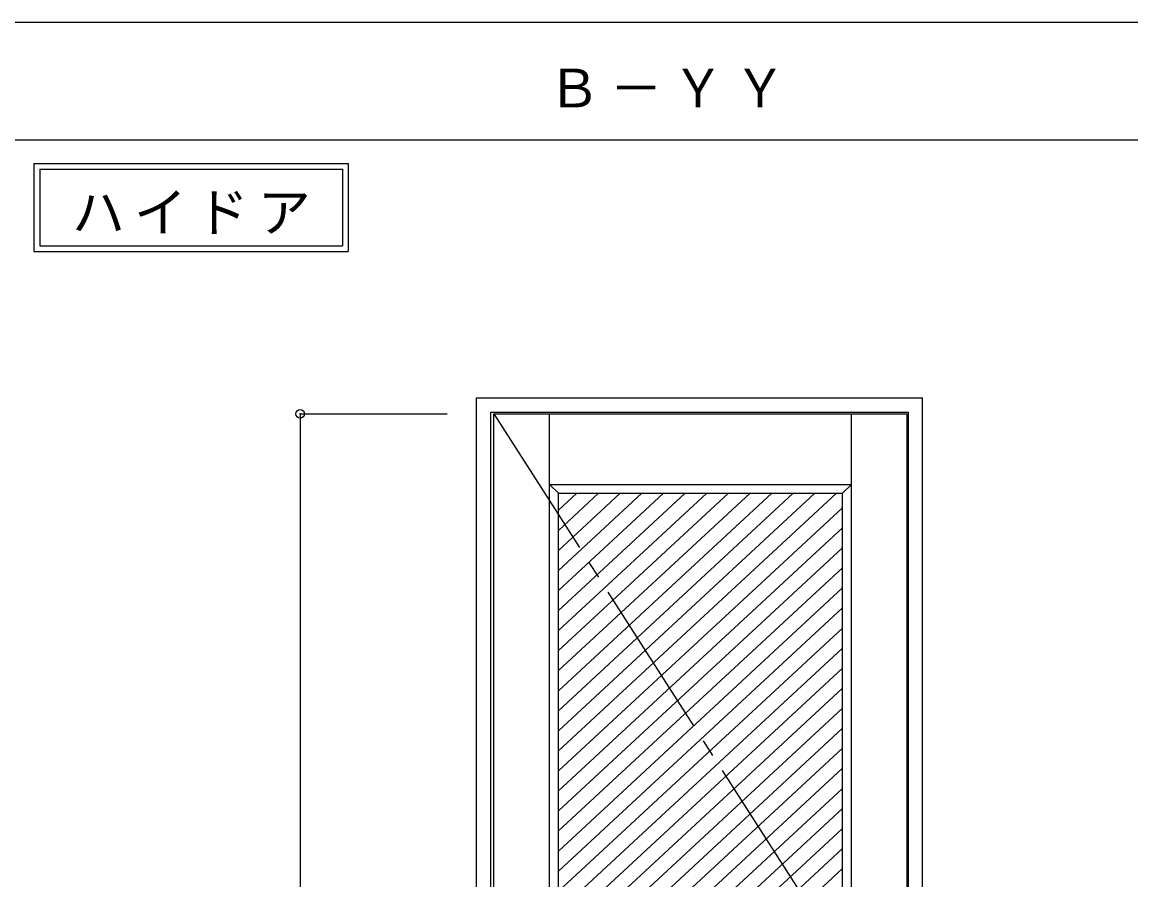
# Model space of a CAD drawing. Units: millimetres, scale not verified. Extents: x -6000 to 5700, y -4307 to 4175.
# Drawn here: x -1007 to 878, y -1273 to 184 of the extents above; entities that cross this region are included whole.
import ezdxf

# ---------------------------------------------------------------- set-up
doc = ezdxf.new("R2010")
doc.units = ezdxf.units.MM
doc.header["$LTSCALE"] = 30
doc.header["$PDMODE"] = 32
doc.header["$PDSIZE"] = 15
doc.linetypes.add('CHAIN2', pattern=[12, 9, -1, 1, -1])
for name, color, linetype in [('0-2_扉', 7, 'Continuous'), ('0-4_枠', 3, 'Continuous'), ('0-7', 7, 'CHAIN2'), ('0-A_文字', 7, 'Continuous'), ('0-B_寸法', 7, 'Continuous'), ('0-C_ハッチ', 4, 'Continuous'), ('F-1_枠', 6, 'Continuous')]:
    doc.layers.add(name, color=color, linetype=linetype)
doc.styles.add('ＭＳ ゴシック', font='')
doc.styles.get('ＭＳ ゴシック').set_extended_font_data('MS Gothic')

msp = doc.modelspace()

# ---------------------------------------------------------------- linework, layer by layer
at = {"layer": '0-2_扉'}
for p, q in [((-205.2, -481.25), (497.8, -481.25)), ((-205.2, -2676.25), (-205.2, -481.25)), ((-110.2, -1714.27), (-110.2, -481.25)), ((402.8, -2676.25), (402.8, -481.25)), ((497.8, -2676.25), (497.8, -481.25)), ((-110.2, -601.25), (-95.2, -616.25)), ((-110.2, -601.25), (186.3, -601.25)), ((186.3, -601.25), (402.8, -601.25)), ((402.8, -601.25), (387.8, -616.25)), ((-95.2, -616.25), (387.8, -616.25)), ((-95.2, -1707.79), (-95.2, -616.25)), ((387.8, -1861.25), (387.8, -616.25)), ((-95.01, -799.25), (-95.2, -799.25))]:
    msp.add_line(p, q, dxfattribs=at)
at = {"layer": '0-4_枠'}
for p, q in [((-234.2, -454.25), (523.8, -454.25)), ((-234.2, -2701.25), (-234.2, -454.25)), ((523.8, -2701.25), (523.8, -454.25)), ((-210.2, -478.25), (499.8, -478.25)), ((-210.2, -2701.25), (-210.2, -478.25)), ((499.8, -2701.25), (499.8, -478.25))]:
    msp.add_line(p, q, dxfattribs=at)
at = {"layer": '0-7'}
msp.add_line((-205.2, -481.25), (497.8, -1578.75), dxfattribs=at)
at = {"layer": '0-A_文字'}
for p, q in [((-986.8, -55.5), (-986.8, -205.5)), ((-976.8, -65.5), (-462.47, -65.5)), ((-462.47, -65.5), (-462.47, -195.5)), ((-986.8, -205.5), (-452.47, -205.5))]:
    msp.add_line(p, q, dxfattribs=at)
for points in [[(-986.8, -55.5), (-452.47, -55.5), (-452.47, -205.5)], [(-976.8, -65.5), (-976.8, -195.5), (-462.47, -195.5)]]:
    msp.add_lwpolyline(points, dxfattribs=at)
at = {"layer": '0-B_寸法', "color": 4}
for q in [(-284.2, -481.25), (-534.2, -2676.25)]:
    msp.add_line((-534.2, -481.25), q, dxfattribs=at)
at = {"layer": '0-B_寸法'}
msp.add_point((-534.2, -481.25), dxfattribs=at)
at = {"layer": '0-C_ハッチ'}
for p, q in [((-27.06, -616.25), (-95.2, -679.35)), ((9.74, -616.25), (-95.2, -713.42)), ((46.54, -616.25), (-95.2, -747.49)), ((83.33, -616.25), (-95.2, -781.56)), ((-63.85, -616.25), (-95.2, -645.28)), ((120.13, -616.25), (-95.2, -815.63)), ((156.93, -616.25), (-95.2, -849.7)), ((193.72, -616.25), (-95.2, -883.77)), ((230.52, -616.25), (-95.2, -917.84)), ((267.32, -616.25), (-95.2, -951.92)), ((304.12, -616.25), (-95.2, -985.99)), ((340.91, -616.25), (-95.2, -1020.06)), ((377.71, -616.25), (-95.2, -1054.13)), ((387.8, -640.98), (-95.2, -1088.2)), ((387.8, -675.05), (-95.2, -1122.27)), ((387.8, -709.12), (-95.2, -1156.34)), ((387.8, -743.19), (-95.2, -1190.41)), ((387.8, -777.26), (-95.2, -1224.48)), ((387.8, -811.33), (-95.2, -1258.55)), ((387.8, -845.4), (-95.2, -1292.63)), ((387.8, -879.47), (-95.2, -1326.7)), ((387.8, -913.55), (-95.2, -1360.77)), ((387.8, -947.62), (-95.2, -1394.84)), ((387.8, -981.69), (-95.2, -1428.91)), ((387.8, -1015.76), (-95.2, -1462.98)), ((387.8, -1049.83), (-95.2, -1497.05)), ((387.8, -1083.9), (-95.2, -1531.12)), ((387.8, -1117.97), (-95.2, -1565.19)), ((387.8, -1152.04), (-95.2, -1599.27)), ((387.8, -1186.11), (-95.2, -1633.34)), ((387.8, -1220.19), (-95.2, -1667.41)), ((387.8, -1254.26), (-95.2, -1701.48))]:
    msp.add_line(p, q, dxfattribs=at)
at = {"layer": 'F-1_枠'}
for p, q in [((-6000, 184.5), (5690, 184.5)), ((-6000, -15.5), (5690, -15.5))]:
    msp.add_line(p, q, dxfattribs=at)

# ---------------------------------------------------------------- texts
at = {"layer": '0-A_文字', "char_height": 65.98, "attachment_point": 7, "style": 'ＭＳ ゴシック'}
for s, insert in [('\\T1.17;Ｂ－ＹＹ', (-113.5, 39.5)), ('\\T1.17;ハイドア', (-922.14, -175.5))]:
    msp.add_mtext(s, dxfattribs=dict(at, insert=insert))

doc.saveas('drawing.dxf')
